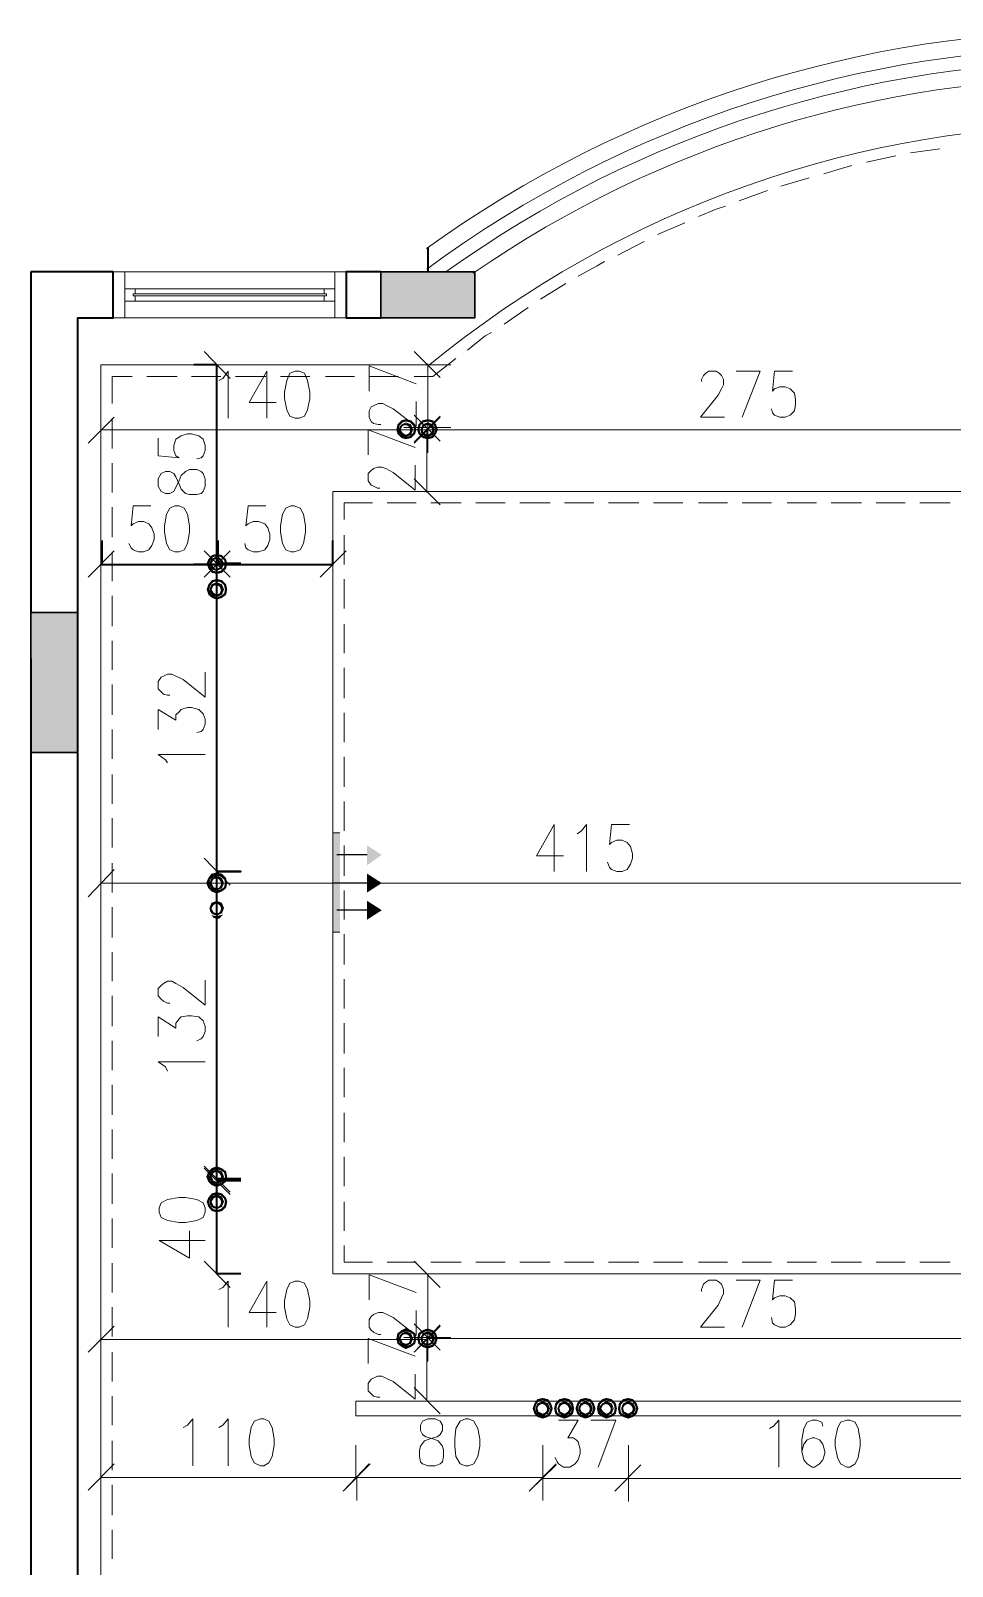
# Model space of a CAD drawing. Header units: millimetres. Extents: x 0 to 18511, y 19 to 17554.
# Drawn here: x 0 to 3949, y 9378 to 15960 of the extents above; entities that cross this region are included whole.
import ezdxf

# ---------------------------------------------------------------- set-up
doc = ezdxf.new("R2010")
doc.units = ezdxf.units.MM
for name, color, linetype in [('PDF_A-COLUMN', 7, 'Continuous'), ('PDF_A-DIM-INT', 7, 'Continuous'), ('PDF_A-Wall', 7, 'Continuous'), ('PDF_C-AC-SAG', 5, 'Continuous'), ('PDF_c-ceiling', 7, 'Continuous'), ('PDF_DIM', 7, 'Continuous'), ('PDF_magnetic light', 7, 'Continuous'), ('PDF_WA LL', 7, 'Continuous')]:
    doc.layers.add(name, color=color, linetype=linetype)
for name, color, linetype, true_color in [('PDF_A-COLUMN_HATCH', 8, 'Continuous', 0x767676), ('PDF_A-GLAZING', 151, 'Continuous', 0x7fbfff), ('PDF_A-LIGHTING', 133, 'Continuous', 0x6edddd), ('PDF_celing doted', 30, 'Continuous', 0xff7f00)]:
    doc.layers.add(name, color=color, linetype=linetype, true_color=true_color)

msp = doc.modelspace()

# ---------------------------------------------------------------- linework, layer by layer
at = {"layer": 'PDF_A-COLUMN', "lineweight": 30}
for points in [[(1500, 14925.8), (1500, 14728.8), (1903, 14728.8), (1903, 14925.8)], [(1903, 14925.8), (1500, 14925.8), (1500, 14728.8), (1903, 14728.8)], [(201.5, 13466.1), (0, 13466.1), (0, 12866.1), (201.5, 12866.1)]]:
    msp.add_lwpolyline(points, close=True, dxfattribs=at)
at = {"layer": 'PDF_A-COLUMN_HATCH', "transparency": 33554559}
for points in [[(1500, 14925.8), (1500, 14728.8), (1903, 14925.8)], [(1500, 14728.8), (1903, 14925.8), (1903, 14728.8)], [(201.5, 13466.1), (0, 13466.1), (201.5, 12866.1)], [(0, 13466.1), (201.5, 12866.1), (0, 12866.1)]]:
    msp.add_solid(points, dxfattribs=at)
at = {"layer": 'PDF_A-DIM-INT', "lineweight": 20}
for points in [[(855.3, 14469.1), (743.3, 14585.5)], [(1643.3, 14585.5), (1755.3, 14473.6)], [(358.2, 14303.4), (246.3, 14191.5)], [(1755.3, 14307.9), (1643.3, 14196)], [(1643.3, 14191.5), (1755.3, 14303.4)], [(1755.3, 13927.3), (1643.3, 14039.2)], [(358.2, 13730.3), (246.3, 13618.3)], [(1240.3, 13618.3), (1352.3, 13730.3)], [(358.2, 12364.6), (246.3, 12248.1)], [(743.3, 11092.9), (855.3, 10980.9)], [(855.3, 10972), (743.3, 11083.9)], [(743.3, 10685.4), (855.3, 10573.5)], [(1643.3, 10685.4), (1755.3, 10573.5)], [(358.2, 10407.8), (246.3, 10295.8)], [(1755.3, 10412.3), (1643.3, 10295.8), (1755.3, 10407.8)], [(1755.3, 10031.7), (1643.3, 10143.6)], [(358.2, 9816.7), (246.3, 9704.8)], [(1450.8, 9816.7), (1338.8, 9700.3)], [(1343.3, 9704.8), (1455.3, 9816.7)], [(2252.3, 9812.3), (2135.9, 9700.3), (2252.3, 9816.7)]]:
    msp.add_lwpolyline(points, dxfattribs=at)
for points in [[(1755.3, 14200.4), (1643.3, 14312.4)], [(855.3, 13618.3), (743.3, 13730.3)], [(855.3, 13730.3), (743.3, 13618.3)], [(855.3, 12297.4), (743.3, 12413.8)], [(1755.3, 10304.8), (1643.3, 10416.7)], [(2503.1, 9700.3), (2615, 9812.3)]]:
    msp.add_lwpolyline(points, close=True, dxfattribs=at)
at = {"layer": 'PDF_A-GLAZING', "lineweight": 0}
for points in [[(353.7, 14925.8), (403, 14925.8), (403, 14728.8), (353.7, 14728.8), (403, 14728.8), (1303, 14728.8), (1352.3, 14728.8), (1303, 14728.8), (1303, 14925.8), (1352.3, 14925.8), (403, 14925.8)], [(438.8, 14831.8), (1267.2, 14831.8)], [(438.8, 14822.9), (1267.2, 14822.9)], [(447.8, 14854.2), (1262.7, 14854.2)], [(447.8, 14800.5), (1258.2, 14800.5)]]:
    msp.add_lwpolyline(points, dxfattribs=at)
for points in [[(403, 14854.2), (447.8, 14854.2), (447.8, 14831.8), (438.8, 14831.8), (438.8, 14822.9), (447.8, 14822.9), (447.8, 14800.5), (403, 14800.5)], [(1303, 14854.2), (1258.2, 14854.2), (1258.2, 14831.8), (1267.2, 14831.8), (1267.2, 14822.9), (1258.2, 14822.9), (1258.2, 14800.5), (1303, 14800.5)]]:
    msp.add_lwpolyline(points, close=True, dxfattribs=at)
for radius, start, end in [(4941.2, 54.19007, 125.80993), (4869.6, 53.5968, 126.4032), (4811.3, 54.30542, 125.69458), (4739.7, 55.42052, 124.57948)]:
    msp.add_arc((4586.8, 11018.7), radius, start, end, dxfattribs=at)
at = {"layer": 'PDF_A-LIGHTING', "lineweight": 0, "const_width": 9.5}
for points in [[(1627.7, 14218.4), (1607.5, 14213.9), (1591.8, 14218.4), (1576.2, 14234), (1571.7, 14249.7), (1576.2, 14269.9), (1591.8, 14285.5), (1607.5, 14290), (1627.7, 14285.5), (1643.3, 14269.9), (1647.8, 14249.7), (1643.3, 14234)], [(1721.7, 14218.4), (1701.5, 14213.9), (1681.4, 14218.4), (1665.7, 14234), (1661.2, 14249.7), (1665.7, 14269.9), (1681.4, 14285.5), (1701.5, 14290), (1721.7, 14285.5), (1732.9, 14269.9), (1739.6, 14249.7), (1732.9, 14234)], [(817.2, 13707.9), (797, 13712.4), (779.1, 13707.9), (765.7, 13692.2), (759, 13676.6), (765.7, 13656.4), (779.1, 13640.7), (797, 13636.3), (817.2, 13640.7), (832.9, 13656.4), (837.3, 13676.6), (832.9, 13692.2)], [(817.2, 13600.4), (797, 13604.9), (779.1, 13600.4), (765.7, 13584.8), (759, 13564.6), (765.7, 13544.5), (779.1, 13533.3), (797, 13526.5), (817.2, 13533.3), (832.9, 13544.5), (837.3, 13564.6), (832.9, 13584.8)], [(817.2, 10904.8), (797, 10900.3), (779.1, 10904.8), (765.7, 10920.5), (759, 10940.6), (765.7, 10956.3), (779.1, 10972), (797, 10976.5), (817.2, 10972), (832.9, 10956.3), (837.3, 10940.6), (832.9, 10920.5)], [(1721.7, 10322.7), (1701.5, 10316), (1681.4, 10322.7), (1665.7, 10333.9), (1661.2, 10354.1), (1665.7, 10374.2), (1681.4, 10385.4), (1701.5, 10392.1), (1721.7, 10385.4), (1732.9, 10374.2), (1739.6, 10354.1), (1732.9, 10333.9)], [(2173.9, 10022.7), (2194.1, 10016), (2214.2, 10022.7), (2225.4, 10033.9), (2232.2, 10054.1), (2225.4, 10074.2), (2214.2, 10089.9), (2194.1, 10094.4), (2173.9, 10089.9), (2162.8, 10074.2), (2156, 10054.1), (2162.8, 10033.9)], [(2268, 10022.7), (2288.1, 10016), (2306, 10022.7), (2319.5, 10033.9), (2324, 10054.1), (2319.5, 10074.2), (2306, 10089.9), (2288.1, 10094.4), (2268, 10089.9), (2252.3, 10074.2), (2247.8, 10054.1), (2252.3, 10033.9)], [(2357.5, 10022.7), (2377.7, 10016), (2397.8, 10022.7), (2409, 10033.9), (2415.7, 10054.1), (2409, 10074.2), (2397.8, 10089.9), (2377.7, 10094.4), (2357.5, 10089.9), (2346.3, 10074.2), (2339.6, 10054.1), (2346.3, 10033.9)], [(2451.6, 10022.7), (2467.2, 10016), (2487.4, 10022.7), (2503.1, 10033.9), (2507.5, 10054.1), (2503.1, 10074.2), (2487.4, 10089.9), (2467.2, 10094.4), (2451.6, 10089.9), (2435.9, 10074.2), (2431.4, 10054.1), (2435.9, 10033.9)], [(2541.1, 10022.7), (2561.3, 10016), (2579.2, 10022.7), (2592.6, 10033.9), (2599.3, 10054.1), (2592.6, 10074.2), (2579.2, 10089.9), (2561.3, 10094.4), (2541.1, 10089.9), (2525.5, 10074.2), (2521, 10054.1), (2525.5, 10033.9)]]:
    msp.add_lwpolyline(points, close=True, dxfattribs=at)
at = {"layer": 'PDF_A-LIGHTING', "lineweight": 0}
msp.add_lwpolyline([(817.2, 12163.1, 12.7, 12.7, 0), (797, 12158.6, 9.5, 9.5, 0), (779.1, 12163.1, 0, 0, 0), (765.7, 12178.7, 0, 0, 0), (759, 12198.9, 0, 0, 0), (765.7, 12216.8, 0, 0, 0), (779.1, 12230.2, 0, 0, 0), (797, 12234.7, 0, 0, 0), (817.2, 12230.2, 0, 0, 0), (832.9, 12216.8, 0, 0, 0), (837.3, 12198.9, 0, 0, 0), (832.9, 12178.7, 0, 0, 0)], format="xyseb", close=True, dxfattribs=at)
at = {"layer": 'PDF_A-LIGHTING', "lineweight": 30}
for centre in [(1605.3, 14247.5), (1699.3, 14247.5), (794, 13674.1), (794, 13562.2), (794.8, 12304.1), (794.8, 12196.7), (794.8, 11045.9), (794.8, 10938.4), (1605.3, 10351.8), (1699.3, 10351.8), (2191.9, 10051.8), (2285.9, 10051.8), (2375.4, 10051.8), (2465, 10051.8), (2559, 10051.8)]:
    msp.add_circle(centre, 24.6, dxfattribs=at)
at = {"layer": 'PDF_A-LIGHTING', "transparency": 33554559}
for points in [[(1576.2, 14249.7), (1585.1, 14249.7), (1589.6, 14272.1)], [(1589.6, 14227.3), (1594.1, 14236.3), (1576.2, 14249.7)], [(1594.1, 14236.3), (1576.2, 14249.7), (1585.1, 14249.7)], [(1585.1, 14249.7), (1589.6, 14272.1), (1594.1, 14267.6)], [(1589.6, 14272.1), (1594.1, 14267.6), (1607.5, 14281)], [(1607.5, 14227.3), (1589.6, 14227.3), (1594.1, 14236.3)], [(1607.5, 14218.4), (1607.5, 14227.3), (1589.6, 14227.3)], [(1594.1, 14267.6), (1607.5, 14281), (1607.5, 14276.6)], [(1607.5, 14281), (1607.5, 14276.6), (1629.9, 14272.1)], [(1607.5, 14276.6), (1629.9, 14272.1), (1625.4, 14267.6)], [(1629.9, 14227.3), (1625.4, 14236.3), (1607.5, 14218.4)], [(1625.4, 14236.3), (1607.5, 14218.4), (1607.5, 14227.3)], [(1629.9, 14272.1), (1625.4, 14267.6), (1638.9, 14249.7)], [(1625.4, 14267.6), (1638.9, 14249.7), (1634.4, 14249.7)], [(1634.4, 14249.7), (1629.9, 14227.3), (1625.4, 14236.3)], [(1638.9, 14249.7), (1634.4, 14249.7), (1629.9, 14227.3)], [(1670.2, 14249.7), (1679.2, 14249.7), (1679.2, 14272.1)], [(1679.2, 14227.3), (1683.6, 14236.3), (1670.2, 14249.7)], [(1683.6, 14236.3), (1670.2, 14249.7), (1679.2, 14249.7)], [(1679.2, 14272.1), (1683.6, 14267.6), (1701.5, 14281)], [(1679.2, 14249.7), (1679.2, 14272.1), (1683.6, 14267.6)], [(1701.5, 14227.3), (1679.2, 14227.3), (1683.6, 14236.3)], [(1701.5, 14218.4), (1701.5, 14227.3), (1679.2, 14227.3)], [(1683.6, 14267.6), (1701.5, 14281), (1701.5, 14276.6)], [(1701.5, 14281), (1701.5, 14276.6), (1723.9, 14272.1)], [(1701.5, 14276.6), (1723.9, 14272.1), (1715, 14267.6)], [(1723.9, 14227.3), (1715, 14236.3), (1701.5, 14218.4)], [(1715, 14236.3), (1701.5, 14218.4), (1701.5, 14227.3)], [(1723.9, 14272.1), (1715, 14267.6), (1732.9, 14249.7)], [(1715, 14267.6), (1732.9, 14249.7), (1723.9, 14249.7)], [(1723.9, 14249.7), (1723.9, 14227.3), (1715, 14236.3)], [(1732.9, 14249.7), (1723.9, 14249.7), (1723.9, 14227.3)], [(774.7, 13694.5), (783.6, 13690), (765.7, 13676.6)], [(797, 13707.9), (797, 13698.9), (774.7, 13694.5)], [(797, 13698.9), (774.7, 13694.5), (783.6, 13690)], [(819.4, 13694.5), (815, 13690), (797, 13707.9)], [(815, 13690), (797, 13707.9), (797, 13698.9)], [(819.4, 13676.6), (819.4, 13694.5), (815, 13690)], [(828.4, 13676.6), (819.4, 13676.6), (819.4, 13694.5)], [(783.6, 13690), (765.7, 13676.6), (774.7, 13676.6)], [(765.7, 13676.6), (774.7, 13676.6), (774.7, 13654.2)], [(774.7, 13676.6), (774.7, 13654.2), (783.6, 13658.6)], [(774.7, 13654.2), (783.6, 13658.6), (797, 13645.2)], [(783.6, 13658.6), (797, 13645.2), (797, 13649.7)], [(797, 13649.7), (819.4, 13654.2), (815, 13658.6)], [(797, 13645.2), (797, 13649.7), (819.4, 13654.2)], [(819.4, 13654.2), (815, 13658.6), (828.4, 13676.6)], [(815, 13658.6), (828.4, 13676.6), (819.4, 13676.6)], [(774.7, 13587), (783.6, 13582.5), (765.7, 13564.6)], [(783.6, 13582.5), (765.7, 13564.6), (774.7, 13564.6)], [(765.7, 13564.6), (774.7, 13564.6), (774.7, 13542.2)], [(797, 13596), (797, 13587), (774.7, 13587)], [(797, 13587), (774.7, 13587), (783.6, 13582.5)], [(774.7, 13564.6), (774.7, 13542.2), (783.6, 13551.2)], [(819.4, 13587), (815, 13582.5), (797, 13596)], [(815, 13582.5), (797, 13596), (797, 13587)], [(819.4, 13564.6), (819.4, 13587), (815, 13582.5)], [(819.4, 13542.2), (815, 13551.2), (828.4, 13564.6)], [(815, 13551.2), (828.4, 13564.6), (819.4, 13564.6)], [(828.4, 13564.6), (819.4, 13564.6), (819.4, 13587)], [(774.7, 13542.2), (783.6, 13551.2), (797, 13533.3)], [(783.6, 13551.2), (797, 13533.3), (797, 13542.2)], [(797, 13542.2), (819.4, 13542.2), (815, 13551.2)], [(797, 13533.3), (797, 13542.2), (819.4, 13542.2)], [(752.3, 12306.4), (765.7, 12306.4), (761.2, 12328.7)], [(761.2, 12328.7), (770.2, 12324.3), (774.7, 12346.7)], [(765.7, 12306.4), (761.2, 12328.7), (770.2, 12324.3)], [(765.7, 12306.4), (774.7, 12306.4), (774.7, 12328.7)], [(770.2, 12324.3), (774.7, 12346.7), (783.6, 12333.2)], [(774.7, 12346.7), (783.6, 12333.2), (797, 12351.1)], [(774.7, 12328.7), (783.6, 12324.3), (797, 12337.7)], [(774.7, 12306.4), (774.7, 12328.7), (783.6, 12324.3)], [(783.6, 12333.2), (797, 12351.1), (797, 12337.7)], [(783.6, 12324.3), (797, 12337.7), (797, 12328.7)], [(797, 12351.1), (797, 12337.7), (819.4, 12346.7)], [(797, 12337.7), (819.4, 12346.7), (815, 12333.2)], [(797, 12337.7), (797, 12328.7), (819.4, 12328.7)], [(797, 12328.7), (819.4, 12328.7), (815, 12324.3)], [(819.4, 12346.7), (815, 12333.2), (837.3, 12328.7)], [(815, 12333.2), (837.3, 12328.7), (828.4, 12324.3)], [(819.4, 12328.7), (815, 12324.3), (828.4, 12306.4)], [(815, 12324.3), (828.4, 12306.4), (819.4, 12306.4)], [(837.3, 12328.7), (828.4, 12324.3), (841.8, 12306.4)], [(828.4, 12324.3), (841.8, 12306.4), (832.9, 12306.4)], [(761.2, 12284), (770.2, 12288.4), (752.3, 12306.4)], [(770.2, 12288.4), (752.3, 12306.4), (765.7, 12306.4)], [(783.6, 12279.5), (761.2, 12284), (770.2, 12288.4)], [(774.7, 12270.5), (783.6, 12279.5), (761.2, 12284)], [(774.7, 12284), (783.6, 12288.4), (765.7, 12306.4)], [(783.6, 12288.4), (765.7, 12306.4), (774.7, 12306.4)], [(797, 12284), (774.7, 12284), (783.6, 12288.4)], [(797, 12275), (797, 12284), (774.7, 12284)], [(797, 12275), (774.7, 12270.5), (783.6, 12279.5)], [(797, 12261.6), (797, 12275), (774.7, 12270.5)], [(819.4, 12284), (815, 12288.4), (797, 12275)], [(815, 12288.4), (797, 12275), (797, 12284)], [(819.4, 12270.5), (815, 12279.5), (797, 12261.6)], [(815, 12279.5), (797, 12261.6), (797, 12275)], [(819.4, 12306.4), (819.4, 12284), (815, 12288.4)], [(828.4, 12288.4), (819.4, 12270.5), (815, 12279.5)], [(828.4, 12306.4), (819.4, 12306.4), (819.4, 12284)], [(837.3, 12284), (828.4, 12288.4), (819.4, 12270.5)], [(832.9, 12306.4), (837.3, 12284), (828.4, 12288.4)], [(841.8, 12306.4), (832.9, 12306.4), (837.3, 12284)], [(765.7, 12198.9), (774.7, 12198.9), (774.7, 12221.3)], [(774.7, 12176.5), (783.6, 12181), (765.7, 12198.9)], [(783.6, 12181), (765.7, 12198.9), (774.7, 12198.9)], [(774.7, 12221.3), (783.6, 12212.3), (797, 12230.2)], [(774.7, 12198.9), (774.7, 12221.3), (783.6, 12212.3)], [(797, 12176.5), (774.7, 12176.5), (783.6, 12181)], [(783.6, 12212.3), (797, 12230.2), (797, 12221.3)], [(797, 12230.2), (797, 12221.3), (819.4, 12221.3)], [(797, 12221.3), (819.4, 12221.3), (815, 12212.3)], [(819.4, 12176.5), (815, 12181), (797, 12167.5)], [(815, 12181), (797, 12167.5), (797, 12176.5)], [(819.4, 12221.3), (815, 12212.3), (828.4, 12198.9)], [(815, 12212.3), (828.4, 12198.9), (819.4, 12198.9)], [(819.4, 12198.9), (819.4, 12176.5), (815, 12181)], [(828.4, 12198.9), (819.4, 12198.9), (819.4, 12176.5)], [(797, 12167.5), (797, 12176.5), (774.7, 12176.5)], [(752.3, 11048.1), (765.7, 11048.1), (761.2, 11070.5)], [(761.2, 11070.5), (770.2, 11066), (774.7, 11083.9)], [(765.7, 11048.1), (761.2, 11070.5), (770.2, 11066)], [(765.7, 11048.1), (774.7, 11048.1), (774.7, 11070.5)], [(770.2, 11066), (774.7, 11083.9), (783.6, 11075)], [(774.7, 11083.9), (783.6, 11075), (797, 11092.9)], [(774.7, 11070.5), (783.6, 11066), (797, 11079.5)], [(774.7, 11048.1), (774.7, 11070.5), (783.6, 11066)], [(783.6, 11075), (797, 11092.9), (797, 11079.5)], [(783.6, 11066), (797, 11079.5), (797, 11070.5)], [(797, 11092.9), (797, 11079.5), (819.4, 11083.9)], [(797, 11079.5), (819.4, 11083.9), (815, 11075)], [(797, 11079.5), (797, 11070.5), (819.4, 11070.5)], [(797, 11070.5), (819.4, 11070.5), (815, 11066)], [(819.4, 11083.9), (815, 11075), (837.3, 11070.5)], [(815, 11075), (837.3, 11070.5), (828.4, 11066)], [(819.4, 11070.5), (815, 11066), (828.4, 11048.1)], [(815, 11066), (828.4, 11048.1), (819.4, 11048.1)], [(837.3, 11070.5), (828.4, 11066), (841.8, 11048.1)], [(828.4, 11066), (841.8, 11048.1), (832.9, 11048.1)], [(761.2, 11025.7), (770.2, 11030.2), (752.3, 11048.1)], [(770.2, 11030.2), (752.3, 11048.1), (765.7, 11048.1)], [(783.6, 11021.2), (761.2, 11025.7), (770.2, 11030.2)], [(774.7, 11012.3), (783.6, 11021.2), (761.2, 11025.7)], [(774.7, 11025.7), (783.6, 11030.2), (765.7, 11048.1)], [(783.6, 11030.2), (765.7, 11048.1), (774.7, 11048.1)], [(797, 11025.7), (774.7, 11025.7), (783.6, 11030.2)], [(797, 11016.8), (797, 11025.7), (774.7, 11025.7)], [(797, 11016.8), (774.7, 11012.3), (783.6, 11021.2)], [(797, 11003.3), (797, 11016.8), (774.7, 11012.3)], [(819.4, 11025.7), (815, 11030.2), (797, 11016.8)], [(815, 11030.2), (797, 11016.8), (797, 11025.7)], [(819.4, 11012.3), (815, 11021.2), (797, 11003.3)], [(815, 11021.2), (797, 11003.3), (797, 11016.8)], [(819.4, 11048.1), (819.4, 11025.7), (815, 11030.2)], [(828.4, 11030.2), (819.4, 11012.3), (815, 11021.2)], [(828.4, 11048.1), (819.4, 11048.1), (819.4, 11025.7)], [(837.3, 11025.7), (828.4, 11030.2), (819.4, 11012.3)], [(832.9, 11048.1), (837.3, 11025.7), (828.4, 11030.2)], [(841.8, 11048.1), (832.9, 11048.1), (837.3, 11025.7)], [(765.7, 10940.6), (774.7, 10940.6), (774.7, 10963)], [(774.7, 10918.3), (783.6, 10922.7), (765.7, 10940.6)], [(783.6, 10922.7), (765.7, 10940.6), (774.7, 10940.6)], [(774.7, 10963), (783.6, 10954.1), (797, 10972)], [(774.7, 10940.6), (774.7, 10963), (783.6, 10954.1)], [(783.6, 10954.1), (797, 10972), (797, 10963)], [(797, 10972), (797, 10963), (819.4, 10963)], [(797, 10963), (819.4, 10963), (815, 10954.1)], [(819.4, 10963), (815, 10954.1), (828.4, 10940.6)], [(815, 10954.1), (828.4, 10940.6), (819.4, 10940.6)], [(819.4, 10940.6), (819.4, 10918.3), (815, 10922.7)], [(828.4, 10940.6), (819.4, 10940.6), (819.4, 10918.3)], [(797, 10918.3), (774.7, 10918.3), (783.6, 10922.7)], [(797, 10909.3), (797, 10918.3), (774.7, 10918.3)], [(819.4, 10918.3), (815, 10922.7), (797, 10909.3)], [(815, 10922.7), (797, 10909.3), (797, 10918.3)], [(1567.2, 10354.1), (1576.2, 10354.1), (1571.7, 10376.4)], [(1571.7, 10331.7), (1580.6, 10336.1), (1567.2, 10354.1)], [(1580.6, 10336.1), (1567.2, 10354.1), (1576.2, 10354.1)], [(1571.7, 10376.4), (1580.6, 10372), (1589.6, 10389.9)], [(1576.2, 10354.1), (1571.7, 10376.4), (1580.6, 10372)], [(1594.1, 10327.2), (1571.7, 10331.7), (1580.6, 10336.1)], [(1576.2, 10354.1), (1585.1, 10354.1), (1589.6, 10376.4)], [(1589.6, 10331.7), (1594.1, 10336.1), (1576.2, 10354.1)], [(1594.1, 10336.1), (1576.2, 10354.1), (1585.1, 10354.1)], [(1580.6, 10372), (1589.6, 10389.9), (1594.1, 10380.9)], [(1585.1, 10354.1), (1589.6, 10376.4), (1594.1, 10372)], [(1589.6, 10389.9), (1594.1, 10380.9), (1607.5, 10398.8)], [(1589.6, 10376.4), (1594.1, 10372), (1607.5, 10385.4)], [(1607.5, 10331.7), (1589.6, 10331.7), (1594.1, 10336.1)], [(1594.1, 10380.9), (1607.5, 10398.8), (1607.5, 10385.4)], [(1594.1, 10372), (1607.5, 10385.4), (1607.5, 10376.4)], [(1607.5, 10398.8), (1607.5, 10385.4), (1629.9, 10389.9)], [(1607.5, 10385.4), (1629.9, 10389.9), (1625.4, 10380.9)], [(1607.5, 10385.4), (1607.5, 10376.4), (1629.9, 10376.4)], [(1607.5, 10376.4), (1629.9, 10376.4), (1625.4, 10372)], [(1629.9, 10331.7), (1625.4, 10336.1), (1607.5, 10322.7)], [(1625.4, 10336.1), (1607.5, 10322.7), (1607.5, 10331.7)], [(1629.9, 10389.9), (1625.4, 10380.9), (1647.8, 10376.4)], [(1625.4, 10380.9), (1647.8, 10376.4), (1638.9, 10372)], [(1629.9, 10376.4), (1625.4, 10372), (1638.9, 10354.1)], [(1625.4, 10372), (1638.9, 10354.1), (1634.4, 10354.1)], [(1634.4, 10354.1), (1629.9, 10331.7), (1625.4, 10336.1)], [(1638.9, 10336.1), (1629.9, 10318.2), (1625.4, 10327.2)], [(1638.9, 10354.1), (1634.4, 10354.1), (1629.9, 10331.7)], [(1647.8, 10331.7), (1638.9, 10336.1), (1629.9, 10318.2)], [(1647.8, 10376.4), (1638.9, 10372), (1652.3, 10354.1)], [(1638.9, 10372), (1652.3, 10354.1), (1643.3, 10354.1)], [(1643.3, 10354.1), (1647.8, 10331.7), (1638.9, 10336.1)], [(1652.3, 10354.1), (1643.3, 10354.1), (1647.8, 10331.7)], [(1670.2, 10354.1), (1679.2, 10354.1), (1679.2, 10376.4)], [(1679.2, 10331.7), (1683.6, 10336.1), (1670.2, 10354.1)], [(1683.6, 10336.1), (1670.2, 10354.1), (1679.2, 10354.1)], [(1679.2, 10376.4), (1683.6, 10372), (1701.5, 10385.4)], [(1679.2, 10354.1), (1679.2, 10376.4), (1683.6, 10372)], [(1701.5, 10331.7), (1679.2, 10331.7), (1683.6, 10336.1)], [(1683.6, 10372), (1701.5, 10385.4), (1701.5, 10376.4)], [(1701.5, 10385.4), (1701.5, 10376.4), (1723.9, 10376.4)], [(1701.5, 10376.4), (1723.9, 10376.4), (1715, 10372)], [(1723.9, 10331.7), (1715, 10336.1), (1701.5, 10322.7)], [(1715, 10336.1), (1701.5, 10322.7), (1701.5, 10331.7)], [(1723.9, 10376.4), (1715, 10372), (1732.9, 10354.1)], [(1715, 10372), (1732.9, 10354.1), (1723.9, 10354.1)], [(1723.9, 10354.1), (1723.9, 10331.7), (1715, 10336.1)], [(1732.9, 10354.1), (1723.9, 10354.1), (1723.9, 10331.7)], [(1589.6, 10318.2), (1594.1, 10327.2), (1571.7, 10331.7)], [(1607.5, 10322.7), (1607.5, 10331.7), (1589.6, 10331.7)], [(1607.5, 10322.7), (1589.6, 10318.2), (1594.1, 10327.2)], [(1607.5, 10309.3), (1607.5, 10322.7), (1589.6, 10318.2)], [(1629.9, 10318.2), (1625.4, 10327.2), (1607.5, 10309.3)], [(1625.4, 10327.2), (1607.5, 10309.3), (1607.5, 10322.7)], [(1701.5, 10322.7), (1701.5, 10331.7), (1679.2, 10331.7)], [(2171.7, 10076.4), (2176.2, 10072), (2162.8, 10054.1)], [(2176.2, 10072), (2162.8, 10054.1), (2171.7, 10054.1)], [(2194.1, 10085.4), (2194.1, 10076.4), (2171.7, 10076.4)], [(2194.1, 10076.4), (2171.7, 10076.4), (2176.2, 10072)], [(2216.5, 10076.4), (2212, 10072), (2194.1, 10085.4)], [(2212, 10072), (2194.1, 10085.4), (2194.1, 10076.4)], [(2216.5, 10054.1), (2216.5, 10076.4), (2212, 10072)], [(2225.4, 10054.1), (2216.5, 10054.1), (2216.5, 10076.4)], [(2265.7, 10076.4), (2270.2, 10072), (2256.8, 10054.1)], [(2270.2, 10072), (2256.8, 10054.1), (2265.7, 10054.1)], [(2288.1, 10085.4), (2288.1, 10076.4), (2265.7, 10076.4)], [(2288.1, 10076.4), (2265.7, 10076.4), (2270.2, 10072)], [(2310.5, 10076.4), (2301.6, 10072), (2288.1, 10085.4)], [(2301.6, 10072), (2288.1, 10085.4), (2288.1, 10076.4)], [(2310.5, 10054.1), (2310.5, 10076.4), (2301.6, 10072)], [(2319.5, 10054.1), (2310.5, 10054.1), (2310.5, 10076.4)], [(2355.3, 10076.4), (2359.8, 10072), (2346.3, 10054.1)], [(2359.8, 10072), (2346.3, 10054.1), (2355.3, 10054.1)], [(2377.7, 10085.4), (2377.7, 10076.4), (2355.3, 10076.4)], [(2377.7, 10076.4), (2355.3, 10076.4), (2359.8, 10072)], [(2400.1, 10076.4), (2395.6, 10072), (2377.7, 10085.4)], [(2395.6, 10072), (2377.7, 10085.4), (2377.7, 10076.4)], [(2400.1, 10054.1), (2400.1, 10076.4), (2395.6, 10072)], [(2409, 10054.1), (2400.1, 10054.1), (2400.1, 10076.4)], [(2449.3, 10076.4), (2453.8, 10072), (2435.9, 10054.1)], [(2453.8, 10072), (2435.9, 10054.1), (2444.9, 10054.1)], [(2467.2, 10085.4), (2467.2, 10076.4), (2449.3, 10076.4)], [(2467.2, 10076.4), (2449.3, 10076.4), (2453.8, 10072)], [(2489.6, 10076.4), (2485.2, 10072), (2467.2, 10085.4)], [(2485.2, 10072), (2467.2, 10085.4), (2467.2, 10076.4)], [(2494.1, 10054.1), (2489.6, 10076.4), (2485.2, 10072)], [(2498.6, 10054.1), (2494.1, 10054.1), (2489.6, 10076.4)], [(2538.9, 10076.4), (2543.4, 10072), (2529.9, 10054.1)], [(2543.4, 10072), (2529.9, 10054.1), (2538.9, 10054.1)], [(2561.3, 10085.4), (2561.3, 10076.4), (2538.9, 10076.4)], [(2561.3, 10076.4), (2538.9, 10076.4), (2543.4, 10072)], [(2583.7, 10076.4), (2574.7, 10072), (2561.3, 10085.4)], [(2574.7, 10072), (2561.3, 10085.4), (2561.3, 10076.4)], [(2583.7, 10054.1), (2583.7, 10076.4), (2574.7, 10072)], [(2592.6, 10054.1), (2583.7, 10054.1), (2583.7, 10076.4)], [(2162.8, 10054.1), (2171.7, 10054.1), (2171.7, 10031.7)], [(2171.7, 10054.1), (2171.7, 10031.7), (2176.2, 10040.6)], [(2171.7, 10031.7), (2176.2, 10040.6), (2194.1, 10022.7)], [(2176.2, 10040.6), (2194.1, 10022.7), (2194.1, 10031.7)], [(2194.1, 10031.7), (2216.5, 10031.7), (2212, 10040.6)], [(2194.1, 10022.7), (2194.1, 10031.7), (2216.5, 10031.7)], [(2216.5, 10031.7), (2212, 10040.6), (2225.4, 10054.1)], [(2212, 10040.6), (2225.4, 10054.1), (2216.5, 10054.1)], [(2256.8, 10054.1), (2265.7, 10054.1), (2265.7, 10031.7)], [(2265.7, 10054.1), (2265.7, 10031.7), (2270.2, 10040.6)], [(2265.7, 10031.7), (2270.2, 10040.6), (2288.1, 10022.7)], [(2270.2, 10040.6), (2288.1, 10022.7), (2288.1, 10031.7)], [(2288.1, 10031.7), (2310.5, 10031.7), (2301.6, 10040.6)], [(2288.1, 10022.7), (2288.1, 10031.7), (2310.5, 10031.7)], [(2310.5, 10031.7), (2301.6, 10040.6), (2319.5, 10054.1)], [(2301.6, 10040.6), (2319.5, 10054.1), (2310.5, 10054.1)], [(2346.3, 10054.1), (2355.3, 10054.1), (2355.3, 10031.7)], [(2355.3, 10054.1), (2355.3, 10031.7), (2359.8, 10040.6)], [(2355.3, 10031.7), (2359.8, 10040.6), (2377.7, 10022.7)], [(2359.8, 10040.6), (2377.7, 10022.7), (2377.7, 10031.7)], [(2377.7, 10031.7), (2400.1, 10031.7), (2395.6, 10040.6)], [(2377.7, 10022.7), (2377.7, 10031.7), (2400.1, 10031.7)], [(2400.1, 10031.7), (2395.6, 10040.6), (2409, 10054.1)], [(2395.6, 10040.6), (2409, 10054.1), (2400.1, 10054.1)], [(2435.9, 10054.1), (2444.9, 10054.1), (2449.3, 10031.7)], [(2444.9, 10054.1), (2449.3, 10031.7), (2453.8, 10040.6)], [(2449.3, 10031.7), (2453.8, 10040.6), (2467.2, 10022.7)], [(2453.8, 10040.6), (2467.2, 10022.7), (2467.2, 10031.7)], [(2467.2, 10031.7), (2489.6, 10031.7), (2485.2, 10040.6)], [(2467.2, 10022.7), (2467.2, 10031.7), (2489.6, 10031.7)], [(2489.6, 10031.7), (2485.2, 10040.6), (2498.6, 10054.1)], [(2485.2, 10040.6), (2498.6, 10054.1), (2494.1, 10054.1)], [(2529.9, 10054.1), (2538.9, 10054.1), (2538.9, 10031.7)], [(2538.9, 10054.1), (2538.9, 10031.7), (2543.4, 10040.6)], [(2538.9, 10031.7), (2543.4, 10040.6), (2561.3, 10022.7)], [(2543.4, 10040.6), (2561.3, 10022.7), (2561.3, 10031.7)], [(2561.3, 10031.7), (2583.7, 10031.7), (2574.7, 10040.6)], [(2561.3, 10022.7), (2561.3, 10031.7), (2583.7, 10031.7)], [(2583.7, 10031.7), (2574.7, 10040.6), (2592.6, 10054.1)], [(2574.7, 10040.6), (2592.6, 10054.1), (2583.7, 10054.1)]]:
    msp.add_solid(points, dxfattribs=at)
at = {"layer": 'PDF_A-Wall', "lineweight": 35}
for points in [[(1701.5, 15028.8), (1701.5, 14925.8)], [(353.7, 14925.8), (0, 14925.8)], [(0, 14925.8), (0, 13466.1)], [(0, 5518.1), (201.5, 5518.1), (201.5, 14728.8), (353.7, 14728.8), (353.7, 14925.8)], [(1500, 14925.8), (1352.3, 14925.8), (1352.3, 14728.8), (1500, 14728.8)], [(0, 13269.1), (0, 5518.1)]]:
    msp.add_lwpolyline(points, dxfattribs=at)
at = {"layer": 'PDF_C-AC-SAG', "lineweight": 0}
for points in [[(1294.1, 12521.3), (1325.4, 12521.3)], [(1325.4, 12095.9), (1294.1, 12095.9)]]:
    msp.add_lwpolyline(points, dxfattribs=at)
at = {"layer": 'PDF_C-AC-SAG', "lineweight": 25}
for points in [[(1441.8, 12427.3), (1312, 12427.3)], [(1441.8, 12306.4), (1294.1, 12306.4)], [(1441.8, 12189.9), (1312, 12189.9)]]:
    msp.add_lwpolyline(points, dxfattribs=at)
at = {"layer": 'PDF_C-AC-SAG', "transparency": 33554559}
for points in [[(1325.4, 12521.3), (1294.1, 12521.3), (1325.4, 12095.9)], [(1294.1, 12521.3), (1325.4, 12095.9), (1294.1, 12095.9)], [(1294.1, 12095.9), (1325.4, 12095.9), (1294.1, 12521.3)], [(1325.4, 12095.9), (1294.1, 12521.3), (1325.4, 12521.3)], [(1441.8, 12467.6), (1504.5, 12427.3), (1441.8, 12382.5)], [(1441.8, 12346.7), (1504.5, 12306.4), (1441.8, 12266.1)], [(1441.8, 12230.2), (1504.5, 12189.9), (1441.8, 12149.6)]]:
    msp.add_solid(points, dxfattribs=at)
at = {"layer": 'PDF_c-ceiling', "lineweight": 0}
msp.add_lwpolyline([(1706, 14527.3), (300, 14527.3), (300, 4416.6), (8400.3, 4416.6), (8400.3, 5916.6), (8798.8, 5916.6), (8798.8, 4018), (1701.5, 4018), (1701.5, 3516.5), (1303, 3516.5), (1303, 2518), (8798.8, 2518), (8798.8, 1716.5), (9980.9, 1716.5), (9980.9, 5916.6), (13675, 5916.6), (13675, 9794.3), (15891.5, 12010.8)], dxfattribs=at)
msp.add_lwpolyline([(7598.7, 10631.7), (1294.1, 10631.7), (1294.1, 13985.5), (7598.7, 13985.5)], close=True, dxfattribs=at)
msp.add_arc((4586.8, 11018.7), 4538.2, 50.55908, 129.44092, dxfattribs=at)
at = {"layer": 'PDF_celing doted', "lineweight": 20}
for points in [[(3707.6, 15422.9), (3582.2, 15396)], [(3895.6, 15454.2), (3770.3, 15436.3)], [(3519.5, 15382.6), (3474.7, 15369.1), (3398.6, 15346.8)], [(3156.8, 15275.1), (3035.9, 15230.3)], [(3335.9, 15328.8), (3215, 15293)], [(2977.7, 15207.9), (2937.4, 15194.5), (2861.3, 15163.2)], [(2803.1, 15136.3), (2686.6, 15087)], [(2628.4, 15055.7), (2516.5, 14997.5)], [(2458.3, 14970.6), (2426.9, 14952.7), (2346.3, 14907.9)], [(2292.6, 14876.6), (2185.1, 14809.4)], [(2131.4, 14773.6), (2028.4, 14702)], [(1974.7, 14666.1), (1947.8, 14652.7), (1871.7, 14590)], [(1822.4, 14554.2), (1723.9, 14478.1), (1643.3, 14478.1)], [(434.3, 14478.1), (349.3, 14478.1), (349.3, 14361.6)], [(626.9, 14478.1), (497, 14478.1)], [(815, 14478.1), (689.6, 14478.1)], [(1007.5, 14478.1), (877.6, 14478.1)], [(1195.6, 14478.1), (1070.2, 14478.1)], [(1388.1, 14478.1), (1262.7, 14478.1)], [(1576.2, 14478.1), (1450.8, 14478.1)], [(349.3, 14299), (349.3, 14169.1)], [(349.3, 14106.4), (349.3, 13981)], [(349.3, 13918.3), (349.3, 13788.5)], [(1343.3, 13864.6), (1343.3, 13936.3), (1464.2, 13936.3)], [(1526.9, 13936.3), (1652.3, 13936.3)], [(1715, 13936.3), (1844.8, 13936.3)], [(1907.5, 13936.3), (2032.9, 13936.3)], [(2095.6, 13936.3), (2225.4, 13936.3)], [(2288.1, 13936.3), (2413.5, 13936.3)], [(2476.2, 13936.3), (2606.1, 13936.3)], [(2668.7, 13936.3), (2794.1, 13936.3)], [(2861.3, 13936.3), (2986.7, 13936.3)], [(3049.3, 13936.3), (3174.7, 13936.3)], [(3241.9, 13936.3), (3367.3, 13936.3)], [(3430, 13936.3), (3559.8, 13936.3)], [(3622.5, 13936.3), (3747.9, 13936.3)], [(3810.6, 13936.3), (3940.4, 13936.3)], [(1343.3, 13672.1), (1343.3, 13797.5)], [(349.3, 13725.8), (349.3, 13600.4)], [(1343.3, 13484), (1343.3, 13609.4)], [(349.3, 13537.7), (349.3, 13407.9)], [(1343.3, 13291.5), (1343.3, 13416.8)], [(349.3, 13345.2), (349.3, 13219.8)], [(1343.3, 13098.9), (1343.3, 13228.8)], [(349.3, 13157.1), (349.3, 13027.3)], [(1343.3, 12910.9), (1343.3, 13036.2)], [(349.3, 12964.6), (349.3, 12839.2)], [(1343.3, 12718.3), (1343.3, 12848.2)], [(349.3, 12772), (349.3, 12646.7)], [(1343.3, 12530.2), (1343.3, 12655.6)], [(349.3, 12584), (349.3, 12458.6)], [(1343.3, 12337.7), (1343.3, 12467.6)], [(349.3, 12391.4), (349.3, 12266.1)], [(1343.3, 12149.6), (1343.3, 12275)], [(349.3, 12203.4), (349.3, 12073.5)], [(1343.3, 11957.1), (1343.3, 12086.9)], [(349.3, 12010.8), (349.3, 11885.5)], [(1343.3, 11769), (1343.3, 11894.4)], [(349.3, 11822.8), (349.3, 11692.9)], [(1343.3, 11576.5), (1343.3, 11706.3)], [(349.3, 11630.2), (349.3, 11504.8)], [(1343.3, 11388.4), (1343.3, 11513.8)], [(349.3, 11442.2), (349.3, 11312.3)], [(1343.3, 11195.9), (1343.3, 11321.3)], [(349.3, 11249.6), (349.3, 11124.2)], [(1343.3, 11007.8), (1343.3, 11133.2)], [(349.3, 11061.5), (349.3, 10931.7)], [(1343.3, 10815.3), (1343.3, 10940.6)], [(349.3, 10869), (349.3, 10743.6)], [(1464.2, 10680.9), (1343.3, 10680.9), (1343.3, 10752.6)], [(349.3, 10676.5), (349.3, 10551.1)], [(1652.3, 10680.9), (1526.9, 10680.9)], [(1844.8, 10680.9), (1715, 10680.9)], [(2032.9, 10680.9), (1907.5, 10680.9)], [(2225.4, 10680.9), (2095.6, 10680.9)], [(2413.5, 10680.9), (2288.1, 10680.9)], [(2606.1, 10680.9), (2476.2, 10680.9)], [(2794.1, 10680.9), (2668.7, 10680.9)], [(2986.7, 10680.9), (2861.3, 10680.9)], [(3174.7, 10680.9), (3049.3, 10680.9)], [(3367.3, 10680.9), (3241.9, 10680.9)], [(3559.8, 10680.9), (3430, 10680.9)], [(3747.9, 10680.9), (3622.5, 10680.9)], [(3940.4, 10680.9), (3810.6, 10680.9)], [(349.3, 10488.4), (349.3, 10363)], [(349.3, 10295.8), (349.3, 10170.5)], [(349.3, 10107.8), (349.3, 9982.4)], [(349.3, 9915.2), (349.3, 9789.9)], [(349.3, 9727.2), (349.3, 9597.3)], [(349.3, 9534.6), (349.3, 9409.3)]]:
    msp.add_lwpolyline(points, dxfattribs=at)
at = {"layer": 'PDF_DIM', "lineweight": 9}
for points in [[(806, 14460.2), (823.9, 14469.1), (846.3, 14500.5), (846.3, 14299)], [(1012, 14299), (1012, 14500.5), (935.8, 14366.1), (1052.3, 14366.1)], [(1652.3, 14446.7), (1450.8, 14522.8), (1450.8, 14415.4)], [(2874.7, 14455.7), (2874.7, 14464.6), (2883.7, 14482.5), (2892.6, 14491.5), (2906.1, 14500.5), (2937.4, 14500.5), (2950.8, 14491.5), (2959.8, 14482.5), (2968.7, 14464.6), (2968.7, 14442.2), (2959.8, 14424.3), (2946.4, 14397.5), (2870.2, 14303.4), (2973.2, 14303.4)], [(3049.3, 14303.4), (3125.5, 14500.5), (3022.5, 14500.5)], [(3264.3, 14500.5), (3188.2, 14500.5), (3179.2, 14415.4), (3188.2, 14424.3), (3210.5, 14433.3), (3232.9, 14433.3), (3255.3, 14424.3), (3273.2, 14406.4), (3277.7, 14379.6), (3277.7, 14357.2), (3273.2, 14330.3), (3255.3, 14312.4), (3232.9, 14303.4), (3210.5, 14303.4), (3188.2, 14312.4), (3179.2, 14321.3), (3174.7, 14339.3)], [(1500, 14272.1), (1491.1, 14272.1), (1468.7, 14276.6), (1459.7, 14285.5), (1450.8, 14303.4), (1450.8, 14330.3), (1459.7, 14348.2), (1468.7, 14352.7), (1491.1, 14361.6), (1509, 14361.6), (1526.9, 14352.7), (1553.8, 14339.3), (1652.3, 14263.1), (1652.3, 14370.6)], [(1647.8, 14173.6), (1446.3, 14249.7), (1446.3, 14142.2)], [(1495.6, 13998.9), (1486.6, 13998.9), (1468.7, 14007.9), (1459.7, 14012.4), (1446.3, 14030.3), (1446.3, 14061.6), (1459.7, 14075.1), (1468.7, 14084), (1486.6, 14088.5), (1504.5, 14088.5), (1522.4, 14084), (1553.8, 14066.1), (1647.8, 13990), (1647.8, 14097.5)], [(2243.4, 12355.6), (2243.4, 12557.1), (2167.2, 12422.8), (2283.7, 12422.8)], [(2341.9, 12516.8), (2359.8, 12530.2), (2382.2, 12557.1), (2382.2, 12355.6)], [(2565.8, 12557.1), (2489.6, 12557.1), (2480.7, 12472), (2489.6, 12481), (2512, 12489.9), (2534.4, 12489.9), (2556.8, 12481), (2570.2, 12463.1), (2579.2, 12431.7), (2579.2, 12413.8), (2570.2, 12387), (2556.8, 12364.6), (2534.4, 12355.6), (2512, 12355.6), (2489.6, 12364.6), (2480.7, 12373.5), (2471.7, 12395.9)], [(806, 10564.5), (823.9, 10573.5), (846.3, 10600.3), (846.3, 10403.3)], [(1012, 10403.3), (1012, 10600.3), (935.8, 10466), (1052.3, 10466)], [(1652.3, 10551.1), (1450.8, 10627.2), (1450.8, 10519.7)], [(2874.7, 10555.6), (2874.7, 10564.5), (2883.7, 10586.9), (2892.6, 10595.9), (2906.1, 10604.8), (2937.4, 10604.8), (2950.8, 10595.9), (2959.8, 10586.9), (2968.7, 10564.5), (2968.7, 10546.6), (2959.8, 10528.7), (2946.4, 10497.3), (2870.2, 10403.3), (2973.2, 10403.3)], [(3049.3, 10403.3), (3125.5, 10604.8), (3022.5, 10604.8)], [(3264.3, 10604.8), (3188.2, 10604.8), (3179.2, 10519.7), (3188.2, 10528.7), (3210.5, 10537.6), (3232.9, 10537.6), (3255.3, 10528.7), (3273.2, 10510.8), (3277.7, 10479.4), (3277.7, 10461.5), (3273.2, 10434.7), (3255.3, 10412.3), (3232.9, 10403.3), (3210.5, 10403.3), (3188.2, 10412.3), (3179.2, 10421.2), (3174.7, 10443.6)], [(1500, 10372), (1491.1, 10372), (1468.7, 10380.9), (1459.7, 10389.9), (1450.8, 10403.3), (1450.8, 10434.7), (1459.7, 10448.1), (1468.7, 10457), (1491.1, 10466), (1509, 10466), (1526.9, 10457), (1553.8, 10443.6), (1652.3, 10367.5), (1652.3, 10475)], [(1647.8, 10277.9), (1446.3, 10354.1), (1446.3, 10246.6)], [(1495.6, 10103.3), (1486.6, 10103.3), (1468.7, 10107.8), (1459.7, 10116.7), (1446.3, 10130.2), (1446.3, 10161.5), (1459.7, 10179.4), (1468.7, 10183.9), (1486.6, 10192.9), (1504.5, 10192.9), (1522.4, 10183.9), (1553.8, 10170.5), (1647.8, 10094.4), (1647.8, 10201.8)], [(653.8, 9973.5), (671.7, 9982.4), (694.1, 10009.3), (694.1, 9807.8)], [(806, 9973.5), (823.9, 9982.4), (846.3, 10009.3), (846.3, 9807.8)], [(2261.3, 10004.8), (2346.3, 10004.8), (2301.6, 9928.7), (2324, 9928.7), (2337.4, 9919.7), (2346.3, 9910.8), (2355.3, 9879.4), (2355.3, 9861.5), (2346.3, 9834.6), (2332.9, 9816.7), (2310.5, 9803.3), (2283.7, 9803.3), (2261.3, 9816.7), (2256.8, 9825.7), (2247.8, 9843.6)], [(2431.4, 9803.3), (2507.5, 10004.8), (2400.1, 10004.8)], [(3165.8, 9969), (3183.7, 9977.9), (3206.1, 10004.8), (3206.1, 9803.3)], [(3394.1, 9977.9), (3389.7, 9995.8), (3367.3, 10004.8), (3349.4, 10004.8), (3327, 9995.8), (3313.5, 9969), (3304.6, 9919.7), (3304.6, 9870.5), (3313.5, 9834.6), (3327, 9816.7), (3349.4, 9803.3), (3358.3, 9803.3), (3380.7, 9816.7), (3394.1, 9834.6), (3403.1, 9861.5), (3403.1, 9870.5), (3394.1, 9901.8), (3380.7, 9919.7), (3358.3, 9928.7), (3349.4, 9928.7), (3327, 9919.7), (3313.5, 9901.8), (3304.6, 9870.5)]]:
    msp.add_lwpolyline(points, dxfattribs=at)
for points in [[(1132.9, 14500.5), (1110.5, 14491.5), (1097, 14460.2), (1088.1, 14410.9), (1088.1, 14384), (1097, 14334.8), (1110.5, 14307.9), (1132.9, 14299), (1150.8, 14299), (1173.2, 14307.9), (1186.6, 14334.8), (1195.6, 14384), (1195.6, 14410.9), (1186.6, 14460.2), (1173.2, 14491.5), (1150.8, 14500.5)], [(1132.9, 10600.3), (1110.5, 10591.4), (1097, 10564.5), (1088.1, 10515.3), (1088.1, 10488.4), (1097, 10439.1), (1110.5, 10412.3), (1132.9, 10403.3), (1150.8, 10403.3), (1173.2, 10412.3), (1186.6, 10439.1), (1195.6, 10488.4), (1195.6, 10515.3), (1186.6, 10564.5), (1173.2, 10591.4), (1150.8, 10600.3)], [(985.1, 10009.3), (958.2, 10000.3), (944.8, 9973.5), (935.8, 9924.2), (935.8, 9897.3), (944.8, 9848.1), (958.2, 9821.2), (985.1, 9807.8), (998.5, 9807.8), (1020.9, 9821.2), (1034.4, 9848.1), (1043.3, 9897.3), (1043.3, 9924.2), (1034.4, 9973.5), (1020.9, 10000.3), (998.5, 10009.3)], [(1701.5, 10009.3), (1679.2, 10000.3), (1670.2, 9982.4), (1670.2, 9960), (1679.2, 9942.1), (1692.6, 9933.2), (1723.9, 9924.2), (1746.3, 9915.2), (1764.2, 9892.9), (1768.7, 9874.9), (1768.7, 9848.1), (1764.2, 9825.7), (1755.3, 9816.7), (1732.9, 9807.8), (1701.5, 9807.8), (1679.2, 9816.7), (1670.2, 9825.7), (1665.7, 9848.1), (1665.7, 9874.9), (1670.2, 9892.9), (1688.1, 9915.2), (1710.5, 9924.2), (1741.8, 9933.2), (1755.3, 9942.1), (1764.2, 9960), (1764.2, 9982.4), (1755.3, 10000.3), (1732.9, 10009.3)], [(1862.7, 10009.3), (1840.4, 10000.3), (1822.4, 9969), (1818, 9924.2), (1818, 9892.9), (1822.4, 9848.1), (1840.4, 9816.7), (1862.7, 9807.8), (1876.2, 9807.8), (1898.6, 9816.7), (1916.5, 9848.1), (1925.4, 9892.9), (1925.4, 9924.2), (1916.5, 9969), (1898.6, 10000.3), (1876.2, 10009.3)], [(3497.1, 10004.8), (3470.3, 9995.8), (3456.8, 9969), (3447.9, 9919.7), (3447.9, 9892.9), (3456.8, 9843.6), (3470.3, 9816.7), (3497.1, 9803.3), (3510.6, 9803.3), (3532.9, 9816.7), (3546.4, 9843.6), (3555.3, 9892.9), (3555.3, 9919.7), (3546.4, 9969), (3532.9, 9995.8), (3510.6, 10004.8)]]:
    msp.add_lwpolyline(points, close=True, dxfattribs=at)
at = {"layer": 'PDF_DIM', "lineweight": 0}
for points in [[(1701.5, 14531.8), (1701.5, 14527.3), (1701.5, 14258.7)], [(1800.1, 14527.3), (1701.5, 14527.3)], [(1701.5, 14352.7), (1701.5, 14249.7), (4446.4, 14249.7), (4446.4, 14352.7), (4446.4, 14258.7), (7200.2, 14258.7), (7200.2, 14357.2)], [(1701.5, 14151.2), (1701.5, 14249.7), (300, 14249.7), (300, 14151.2)], [(1598.6, 14258.7), (1697.1, 14258.7), (1697.1, 13985.5), (1697.1, 13981)], [(1697.1, 14258.7), (1697.1, 14258.7)], [(1800.1, 14258.7), (1701.5, 14258.7), (1701.5, 14254.2)], [(1598.6, 13985.5), (1697.1, 13985.5)], [(4446.4, 12207.8), (4446.4, 12306.4), (300, 12306.4), (300, 12234.7)], [(1800.1, 10358.5), (1701.5, 10358.5), (1701.5, 10631.7), (1800.1, 10631.7)], [(1701.5, 10452.6), (1701.5, 10354.1), (4446.4, 10354.1), (4446.4, 10452.6), (4446.4, 10358.5), (7200.2, 10358.5), (7200.2, 10461.5)], [(1701.5, 10255.6), (1701.5, 10349.6), (300, 10349.6), (300, 10255.6)], [(1598.6, 10358.5), (1697.1, 10358.5), (1697.1, 10085.4), (1598.6, 10085.4)], [(1697.1, 10363), (1697.1, 10363)], [(1701.5, 10358.5), (1701.5, 10358.5)], [(1392.6, 9897.3), (1392.6, 9758.5), (2194.1, 9758.5), (2194.1, 9897.3)], [(2194.1, 9660), (2194.1, 9754), (2561.3, 9754), (2561.3, 9897.3)], [(2561.3, 9655.5), (2561.3, 9754), (4164.3, 9754), (4164.3, 9897.3)], [(1397.1, 9660), (1397.1, 9758.5), (300, 9758.5), (300, 9660)]]:
    msp.add_lwpolyline(points, dxfattribs=at)
at = {"layer": 'PDF_magnetic light', "lineweight": 0}
msp.add_lwpolyline([(7285.3, 10085.4), (1392.6, 10085.4), (1392.6, 10022.7), (7285.3, 10022.7)], close=True, dxfattribs=at)
at = {"layer": 'PDF_WA LL', "lineweight": 35}
for points in [[(900, 13676.6), (797, 13676.6), (797, 14527.3), (698.5, 14527.3)], [(304.5, 13775.1), (304.5, 13672.1), (797, 13672.1)], [(797, 13775.1), (797, 13672.1), (1294.1, 13672.1), (1294.1, 13775.1)], [(801.5, 13775.1), (801.5, 13672.1)], [(900, 11039.2), (797, 11039.2), (797, 12355.6), (900, 12355.6), (797, 12355.6), (797, 13672.1), (698.5, 13672.1)], [(900, 11030.2), (797, 11030.2)], [(900, 10631.7), (797, 10631.7), (797, 11025.7)]]:
    msp.add_lwpolyline(points, dxfattribs=at)
at = {"layer": 'PDF_WA LL', "lineweight": 9}
for points in [[(546.3, 14213.9), (546.3, 14137.8), (635.8, 14128.8), (622.4, 14137.8), (613.5, 14160.1), (613.5, 14182.5), (622.4, 14209.4), (644.8, 14222.8), (671.7, 14231.8), (689.6, 14231.8), (720.9, 14222.8), (738.8, 14209.4), (747.8, 14182.5), (747.8, 14160.1), (738.8, 14137.8), (729.9, 14128.8), (712, 14124.3)], [(514.9, 13922.8), (438.8, 13922.8), (429.9, 13837.8), (438.8, 13846.7), (461.2, 13855.7), (483.6, 13855.7), (506, 13846.7), (519.4, 13828.8), (528.4, 13801.9), (528.4, 13779.5), (519.4, 13752.7), (506, 13734.8), (483.6, 13725.8), (461.2, 13725.8), (438.8, 13734.8), (429.9, 13743.7), (420.9, 13761.6)], [(1007.5, 13922.8), (931.4, 13922.8), (922.4, 13837.8), (931.4, 13846.7), (953.8, 13855.7), (976.1, 13855.7), (1003, 13846.7), (1016.4, 13828.8), (1025.4, 13801.9), (1025.4, 13779.5), (1016.4, 13752.7), (1003, 13734.8), (976.1, 13725.8), (953.8, 13725.8), (931.4, 13734.8), (922.4, 13743.7), (917.9, 13761.6)], [(595.5, 13112.4), (586.6, 13112.4), (568.7, 13116.8), (559.7, 13125.8), (546.3, 13139.2), (546.3, 13170.6), (559.7, 13188.5), (568.7, 13193), (586.6, 13201.9), (604.5, 13201.9), (622.4, 13193), (653.8, 13179.5), (747.8, 13103.4), (747.8, 13210.9)], [(546.3, 12964.6), (546.3, 13049.7), (622.4, 13004.9), (622.4, 13027.3), (635.8, 13040.7), (644.8, 13049.7), (671.7, 13058.6), (689.6, 13058.6), (720.9, 13049.7), (738.8, 13031.8), (747.8, 13009.4), (747.8, 12987), (738.8, 12964.6), (729.9, 12955.6), (712, 12951.2)], [(586.6, 12821.3), (577.6, 12834.7), (546.3, 12857.1), (747.8, 12857.1)], [(595.5, 11791.4), (586.6, 11791.4), (568.7, 11800.4), (559.7, 11809.3), (546.3, 11822.8), (546.3, 11854.1), (559.7, 11867.5), (568.7, 11876.5), (586.6, 11885.5), (604.5, 11885.5), (622.4, 11876.5), (653.8, 11858.6), (747.8, 11782.5), (747.8, 11889.9)], [(546.3, 11648.1), (546.3, 11733.2), (622.4, 11684), (622.4, 11706.3), (635.8, 11724.3), (644.8, 11733.2), (671.7, 11737.7), (689.6, 11737.7), (720.9, 11733.2), (738.8, 11715.3), (747.8, 11692.9), (747.8, 11670.5), (738.8, 11648.1), (729.9, 11639.2), (712, 11630.2)], [(586.6, 11500.4), (577.6, 11518.3), (546.3, 11540.7), (747.8, 11540.7)], [(747.8, 10775), (550.8, 10775), (680.6, 10698.8), (680.6, 10815.3)]]:
    msp.add_lwpolyline(points, dxfattribs=at)
for points in [[(546.3, 14007.9), (559.7, 13985.5), (577.6, 13976.6), (595.5, 13976.6), (613.5, 13985.5), (622.4, 14003.4), (635.8, 14030.3), (644.8, 14052.7), (662.7, 14070.6), (680.6, 14079.5), (712, 14079.5), (729.9, 14070.6), (738.8, 14061.6), (747.8, 14039.2), (747.8, 14007.9), (738.8, 13985.5), (729.9, 13976.6), (712, 13972.1), (680.6, 13972.1), (662.7, 13976.6), (644.8, 13994.5), (635.8, 14016.9), (622.4, 14048.2), (613.5, 14061.6), (595.5, 14070.6), (577.6, 14070.6), (559.7, 14061.6), (546.3, 14039.2)], [(617.9, 13922.8), (595.5, 13913.9), (582.1, 13887), (573.2, 13837.8), (573.2, 13810.9), (582.1, 13761.6), (595.5, 13734.8), (617.9, 13725.8), (635.8, 13725.8), (658.2, 13734.8), (671.7, 13761.6), (680.6, 13810.9), (680.6, 13837.8), (671.7, 13887), (658.2, 13913.9), (635.8, 13922.8)], [(1115, 13922.8), (1092.6, 13913.9), (1079.1, 13887), (1070.2, 13837.8), (1070.2, 13810.9), (1079.1, 13761.6), (1092.6, 13734.8), (1115, 13725.8), (1128.4, 13725.8), (1155.3, 13734.8), (1168.7, 13761.6), (1177.6, 13810.9), (1177.6, 13837.8), (1168.7, 13887), (1155.3, 13913.9), (1128.4, 13922.8)], [(550.8, 10895.9), (559.7, 10873.5), (586.6, 10860), (635.8, 10851.1), (662.7, 10851.1), (712, 10860), (738.8, 10873.5), (747.8, 10895.9), (747.8, 10913.8), (738.8, 10936.2), (712, 10949.6), (662.7, 10958.6), (635.8, 10958.6), (586.6, 10949.6), (559.7, 10936.2), (550.8, 10913.8)]]:
    msp.add_lwpolyline(points, close=True, dxfattribs=at)

doc.saveas('drawing.dxf')
